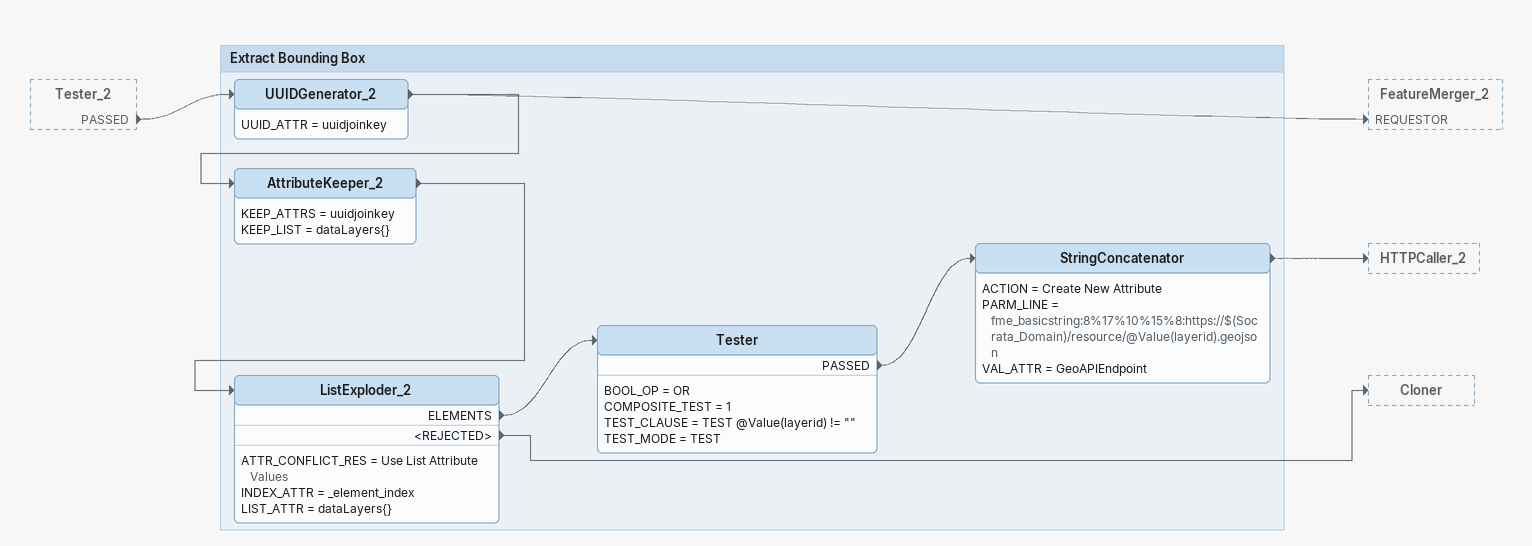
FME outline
Tester_2 [outside]
    PASSED -> UUIDGenerator_2

Bookmark: Extract Bounding Box
UUIDGenerator_2
    UUID_ATTR = uuidjoinkey
    -> FeatureMerger_2 [REQUESTOR]
    -> AttributeKeeper_2
AttributeKeeper_2
    KEEP_ATTRS = uuidjoinkey
    KEEP_LIST = dataLayers{}
    -> ListExploder_2
ListExploder_2
    ATTR_CONFLICT_RES = Use List Attribute Values
    INDEX_ATTR = _element_index
    LIST_ATTR = dataLayers{}
    ELEMENTS -> Tester
    <REJECTED> -> Cloner
Tester
    BOOL_OP = OR
    COMPOSITE_TEST = 1
    TEST_CLAUSE = TEST @Value(layerid) != ""
    TEST_MODE = TEST
    PASSED -> StringConcatenator
StringConcatenator
    ACTION = Create New Attribute
    PARM_LINE = fme_basicstring:8%17%10%15%8:https://$(Socrata_Domain)/resource/@Value(layerid).geojson
    VAL_ATTR = GeoAPIEndpoint
    -> HTTPCaller_2
